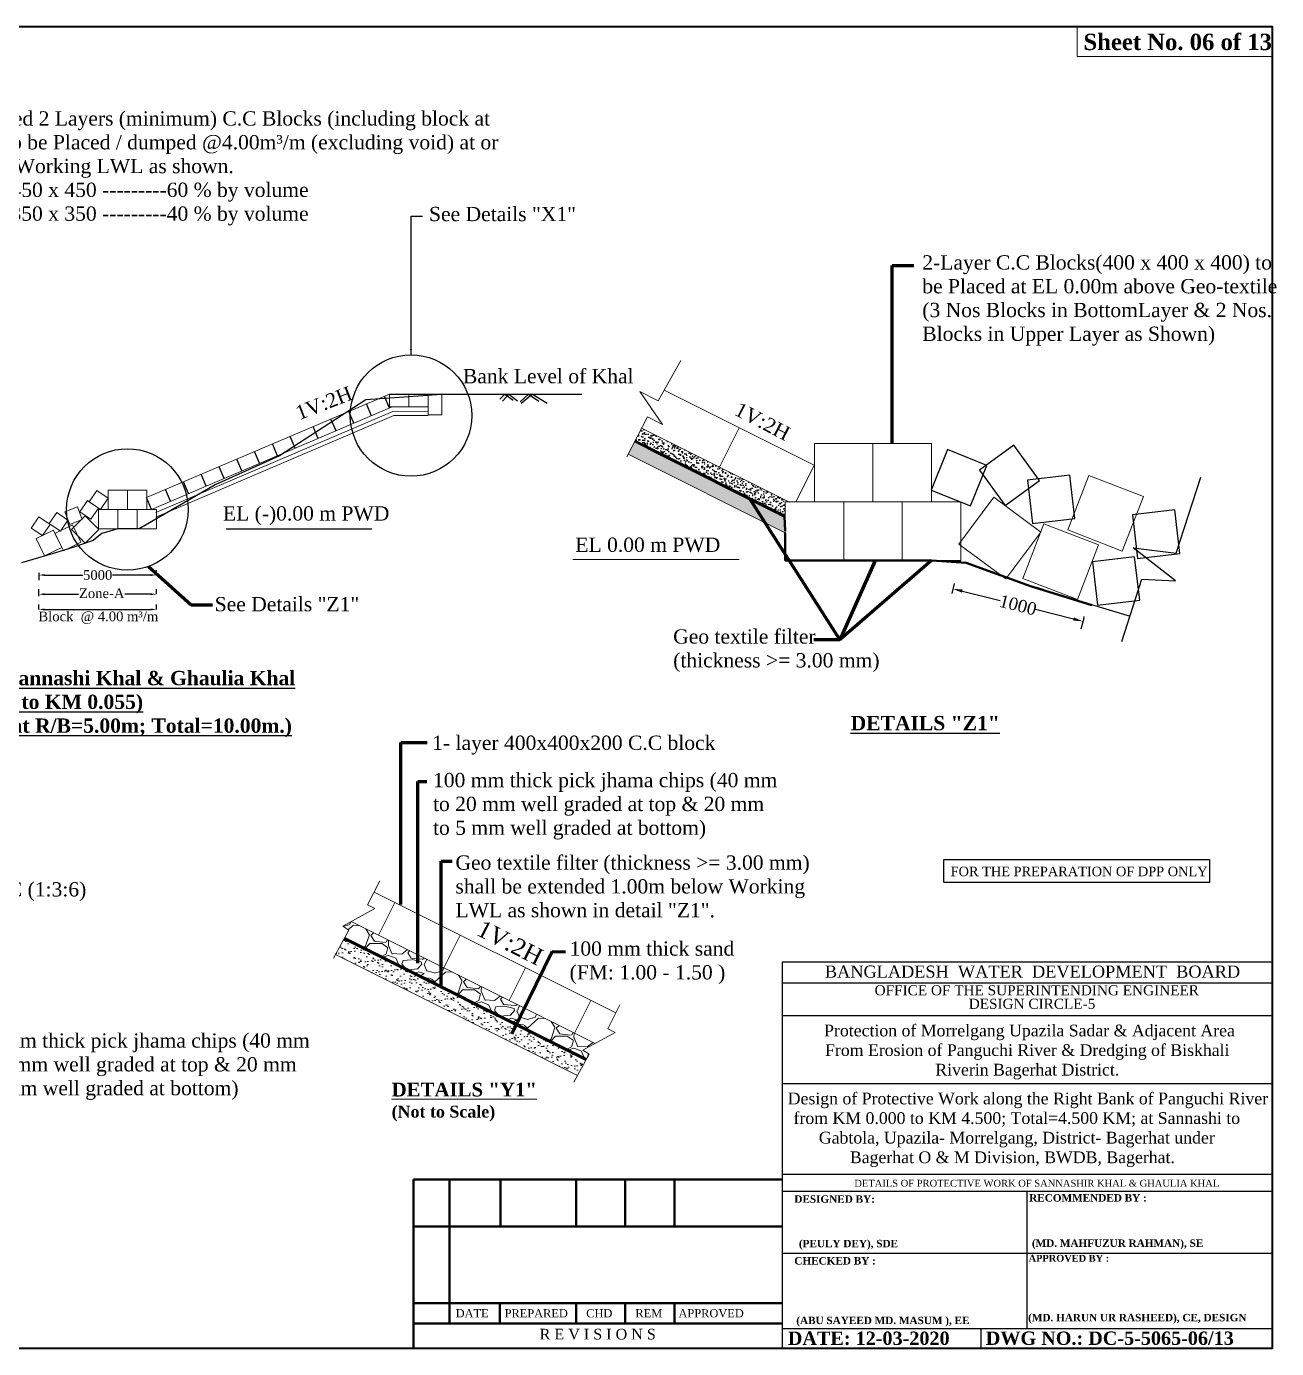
# Model space of a CAD drawing. Header units: metres. Extents: x -1354 to 3686, y -9962 to -7697.
# Drawn here: x 318 to 408.4, y -9014.4 to -8918.9 of the extents above; entities that cross this region are included whole.
import ezdxf
from ezdxf.enums import TextEntityAlignment as Align

# ---------------------------------------------------------------- set-up
doc = ezdxf.new("R2010")
doc.units = ezdxf.units.M
doc.layers.add('Layer1', color=7, linetype='Continuous', lineweight=13)
doc.layers.add('LINE', color=7, linetype='Continuous')
doc.styles.add('Kazi_T_H', font='timesbd.ttf')
doc.styles.get("Standard").update_dxf_attribs({"font": 'times.ttf'})
doc.dimstyles.get("Standard").update_dxf_attribs({"dimtxt": 0.5, "dimasz": 0.4075, "dimexe": 0.364, "dimexo": 0.219, "dimgap": 0.09, "dimtad": 0, "dimdec": 0, "dimlfac": 1000, "dimzin": 0, "dimdsep": 46, "dimtxsty": 'Standard', "dimcen": 0.09, "dimadec": 0, "dimazin": 0, "dimtfac": 1, "dimtdec": 0, "dimtofl": 0, "dimtmove": 0, "dimatfit": 3, "dimfxl": 1, "dimtolj": 1, "dimtzin": 0, "dimarcsym": 0})

# ---------------------------------------------------------------- blocks, each defined once
blk = doc.blocks.new('*D148')
at = {"color": 7, "ltscale": 0.18}
for p, q in [((385.055, -8959.131), (384.872, -8959.863)), ((385.639, -8959.68), (388.384, -8960.368)), ((393.684, -8961.697), (390.939, -8961.009)), ((394.416, -8961.655), (394.452, -8961.514))]:
    blk.add_line(p, q, dxfattribs=at)
at = {"color": 7, "lineweight": -3, "ltscale": 0.18}
for points in [[(385.667, -8959.567), (385.611, -8959.794), (384.96, -8959.51)], [(393.712, -8961.584), (393.656, -8961.81), (394.363, -8961.867)]]:
    blk.add_solid(points, dxfattribs=at)
at = {"layer": 'Defpoints', "color": 0, "lineweight": -3, "ltscale": 0.18}
for p in [(385.108, -8958.919), (394.363, -8961.867), (394.363, -8961.867)]:
    blk.add_point(p, dxfattribs=at)
at = {"color": 7, "lineweight": 30, "ltscale": 0.18, "insert": (389.662, -8960.689), "char_height": 0.9, "attachment_point": 5, "rotation": 345.92917}
blk.add_mtext('\\A1;1000', dxfattribs=at)
blk = doc.blocks.new('*D149')
at = {"color": 0, "lineweight": -2, "ltscale": 0.5}
for p, q in [((318.877, -8960.056), (318.877, -8959.542)), ((319.285, -8959.906), (321.733, -8959.906)), ((326.969, -8959.906), (325.102, -8959.906)), ((327.377, -8959.906), (327.377, -8959.542))]:
    blk.add_line(p, q, dxfattribs=at)
at = {"color": 0, "linetype": 'Continuous', "lineweight": -3, "ltscale": 0.5}
for points in [[(319.285, -8959.838), (319.285, -8959.974), (318.877, -8959.906)], [(326.969, -8959.838), (326.969, -8959.974), (327.377, -8959.906)]]:
    blk.add_solid(points, dxfattribs=at)
at = {"layer": 'Defpoints', "color": 0, "linetype": 'Continuous', "lineweight": -3, "ltscale": 0.5}
for p in [(327.377, -8959.906), (327.377, -8959.906), (318.877, -8960.49)]:
    blk.add_point(p, dxfattribs=at)
at = {"color": 0, "linetype": 'Continuous', "lineweight": -3, "ltscale": 0.5, "insert": (323.418, -8959.839), "char_height": 0.7, "attachment_point": 5}
blk.add_mtext('\\A1;Zone-A', dxfattribs=at)
blk = doc.blocks.new('*D150')
at = {"color": 0, "lineweight": -2, "ltscale": 0.5}
for p, q in [((318.877, -8958.369), (318.877, -8958.883)), ((327.377, -8958.519), (327.377, -8958.155)), ((319.285, -8958.519), (322.047, -8958.519)), ((326.969, -8958.519), (324.208, -8958.519))]:
    blk.add_line(p, q, dxfattribs=at)
at = {"color": 0, "linetype": 'Continuous', "lineweight": -3, "ltscale": 0.5}
for points in [[(319.285, -8958.451), (319.285, -8958.587), (318.877, -8958.519)], [(326.969, -8958.451), (326.969, -8958.587), (327.377, -8958.519)]]:
    blk.add_solid(points, dxfattribs=at)
at = {"layer": 'Defpoints', "color": 0, "linetype": 'Continuous', "lineweight": -3, "ltscale": 0.5}
for p in [(318.877, -8957.852), (327.377, -8958.519), (327.377, -8958.519)]:
    blk.add_point(p, dxfattribs=at)
at = {"color": 0, "linetype": 'Continuous', "lineweight": -3, "ltscale": 0.5, "insert": (323.127, -8958.519), "char_height": 0.7, "attachment_point": 5}
blk.add_mtext('\\A1;5000', dxfattribs=at)
blk = doc.blocks.new('*D151')
at = {"color": 0, "lineweight": -2, "ltscale": 0.5}
for p, q in [((318.877, -8961.009), (318.877, -8960.645)), ((319.285, -8961.009), (326.969, -8961.009)), ((327.377, -8961.009), (327.377, -8960.645))]:
    blk.add_line(p, q, dxfattribs=at)
at = {"color": 0, "linetype": 'Continuous', "lineweight": -3, "ltscale": 0.5}
for points in [[(319.285, -8960.941), (319.285, -8961.077), (318.877, -8961.009)], [(326.969, -8960.941), (326.969, -8961.077), (327.377, -8961.009)]]:
    blk.add_solid(points, dxfattribs=at)
at = {"layer": 'Defpoints', "color": 0, "linetype": 'Continuous', "lineweight": -3, "ltscale": 0.5}
for p in [(318.877, -8961.09), (327.377, -8961.009), (327.377, -8961.009)]:
    blk.add_point(p, dxfattribs=at)
at = {"color": 0, "linetype": 'Continuous', "lineweight": -3, "ltscale": 0.5, "insert": (323.177, -8961.608), "char_height": 0.7, "attachment_point": 5}
blk.add_mtext('\\A1;Block  @ 4.00 m³/m', dxfattribs=at)

msp = doc.modelspace()

# ---------------------------------------------------------------- hatches: boundary and pattern name
at = {"linetype": 'Continuous', "lineweight": 25, "ltscale": 0.5}
h = msp.add_hatch(dxfattribs=at)
h.set_pattern_fill('AR-CONC', scale=0.003456, angle=135, style=0)
h.set_pattern_definition([(185, (318.91137, -8892.5609), (-0.4062645, 0.484167), [0.065837, -0.724205]), (130, (318.9114, -8892.5609), (-0.3807717, -0.553022), [0.0526694, -0.579364]), (235.451, (318.8775, -8892.52053), (-0.7870357, -0.068851), [0.0559526, -0.615479]), (181.1842, (318.7872, -8892.685), (-0.559711, 0.765194), [0.098755, -1.086307]), (231.6356, (318.7406, -8892.6213), (-1.184808, -0.02449), [0.083929, -0.923219]), (126.184, (318.7872, -8892.685), (-1.184808, -0.024488), [0.079004, -0.869046]), (156, (318.7562, -8892.5919), (-0.120598, 0.620423), [0.065837, -0.724205]), (101, (318.7562, -8892.5919), (-0.601141, -0.299082), [0.0526694, -0.579364]), (206.4514, (318.74614, -8892.5402), (-0.721739, 0.321339), [0.0559526, -0.615479]), (172.5, (318.91137, -8892.56088), (-0.2141801, -0.1990845), [0, -0.5723412, 0, -0.5881421, 0, -0.5815584]), (142.5, (318.91137, -8892.56088), (-0.4081087, -0.0815261), [0, -0.3353288, 0, -0.5591739, 0, -0.2216506]), (102.5, (319.0498, -8892.6993), (-0.3173513, 0.3453507), [0, -0.219456, 0, -0.6847027, 0, -0.9085478]), (92.5, (319.11186, -8892.76137), (-0.4241286, 0.299856), [0, -0.2852928, 0, -0.4547128, 0, -0.6452006])])
h.paths.add_polyline_path([(362.446401, -8947.9046), (361.957995, -8948.842898), (372.80272, -8954.265261), (372.80272, -8953.8629), (372.80272, -8953.254841), (373.146603, -8953.254841)])
h = msp.add_hatch(dxfattribs=at)
h.set_pattern_fill('AR-SAND', scale=0.005875, angle=135, style=0)
h.set_pattern_definition([(172.5, (318.91137, -8892.56088), (-0.1966744, -0.2099687), [0, -0.2268297, 0, -0.25369114, 0, -0.2424989]), (142.5, (318.91137, -8892.56088), (-0.484547, -0.1110477), [0, -0.12236867, 0, -0.2044452, 0, -0.0783458]), (102.5, (319.04116, -8892.69067), (-0.32920644, 0.3280123), [0, -0.07461504, 0, -0.26861414, 0, -0.3506907]), (92.5, (319.04116, -8892.69067), (-0.409825, 0.2245978), [0, -0.0373075, 0, -0.1760915, 0, -0.2014606])])
h.paths.add_polyline_path([(361.957995, -8948.842898), (361.469647, -8949.781086), (372.794306, -8955.443415), (372.794306, -8954.261054)])
at = {"linetype": 'ByBlock', "lineweight": 13, "ltscale": 0.5}
h = msp.add_hatch(dxfattribs=at)
h.set_pattern_fill('GRAVEL', color=256, scale=0.132, style=0)
h.set_pattern_definition([(228.0128, (504.1175, -8919.62833), (-26.8224228, -30.17523708), [0.45107, -44.65626]), (184.9697, (503.81575, -8919.9636), (40.23366508, 3.35277634), [0.774055, -76.63128]), (132.5104, (503.0446, -8920.03066), (33.5279756, -36.88083603), [0.545796, -54.033804]), (267.2737, (501.73702, -8920.86886), (3.35278544, 67.05597842), [0.704887, -69.78365]), (292.8337, (501.70349, -8921.57295), (-16.7640476, 40.23362288), [0.691197, -68.428536]), (357.2737, (501.97171, -8922.20998), (-67.05597842, 3.35278544), [0.704887, -69.78365]), (37.6942, (502.6758, -8922.24351), (-43.58642754, -33.52797011), [0.932176, -92.28529]), (72.2553, (503.41342, -8921.67353), (23.46964695, 73.76162139), [0.88007, -87.126996]), (121.4296, (503.68164, -8920.83533), (-26.82240691, 43.58634873), [0.707273, -70.02006]), (175.2364, (503.31283, -8920.23183), (36.88077103, -3.35276853), [0.80746, -39.56555]), (222.3974, (502.50816, -8920.16477), (-40.23360121, -36.88075202), [1.044223, -103.378176]), (138.8141, (505.0563, -8920.9024), (-23.46958505, 20.11676906), [0.356407, -35.28439]), (171.4692, (504.78807, -8920.6677), (43.58633347, -6.7056169), [0.67806, -67.12807]), (225, (504.1175, -8920.567), (-7e-16, -3.352798), [0.474156, -4.267415]), (203.1986, (503.8828, -8920.16477), (16.7640565, 6.7056294), [0.25534, -25.27879]), (291.8014, (503.6481, -8920.26536), (-3.3528024, 10.0584065), [0.361107, -17.694336]), (30.9638, (503.7822, -8920.60064), (10.0583894, 6.7056052), [0.5865, -18.963516]), (161.5651, (504.2851, -8920.2989), (6.705603, -3.352795), [0.4241, -10.17839]), (16.3895, (501.70349, -8920.26536), (33.5280185, 10.05837908), [0.594116, -58.817616]), (70.3462, (502.27347, -8920.09772), (-13.41116263, -36.88074784), [0.49843, -49.344504]), (293.1986, (504.28515, -8919.62833), (-6.7056294, 16.7640565), [0.51068, -25.023504]), (343.6105, (504.48631, -8920.09772), (-33.5280185, 10.05837908), [0.594116, -58.817616]), (339.444, (501.7035, -8922.3441), (-16.7640208, 6.7055919), [0.572926, -28.073364]), (294.7751, (502.23994, -8922.54526), (-16.76396093, 36.88078287), [0.480047, -47.52475]), (66.8014, (504.31867, -8922.98113), (6.7056294, 16.7640565), [0.51068, -25.023504]), (17.354, (504.51984, -8922.51173), (-43.58640235, -13.41117977), [0.562034, -55.64117]), (69.444, (502.6758, -8922.98113), (-6.7055919, -16.7640208), [0.286464, -28.359936]), (101.3099, (504.1175, -8922.9811), (-3.3527835, 13.411157), [0.17096, -16.92504]), (165.9638, (504.084, -8922.8135), (10.058407, -3.3527942), [0.691197, -13.132746]), (186.009, (503.41342, -8922.64585), (33.52795056, 3.35279217), [0.640552, -63.41465]), (303.6901, (503.7822, -8920.9024), (-3.352801, 6.7055935), [0.48355, -11.60515]), (353.1572, (504.05045, -8921.30473), (56.99762357, -6.70563003), [0.844215, -83.57712]), (60.9454, (504.88865, -8921.4053), (-13.4111688, -23.46954405), [0.34519, -34.17401]), (90, (505.0563, -8921.1036), (-3.3528, 3.3528), [0.20117, -3.15163]), (120.2564, (503.34636, -8922.54526), (13.41117158, -23.46958816), [0.465784, -46.11275]), (48.0128, (503.11167, -8922.14293), (26.8224228, 30.17523708), [0.902145, -44.205216]), (0, (503.7152, -8921.4724), (3.3528, 3.3528), [0.87173, -2.48107]), (325.3048, (504.5869, -8921.47237), (-33.5279419, 23.46960223), [0.530125, -52.482276]), (254.0546, (505.02276, -8921.7741), (-3.3528086, -13.411232), [0.488174, -23.920644]), (207.646, (504.88865, -8922.24351), (-63.70317762, -33.52802109), [0.79483, -78.6885]), (175.4261, (504.18456, -8922.61232), (-43.58641004, 3.35278378), [0.84088, -83.246856]), (175.4261, (504.18456, -8922.61232), (-43.58641004, 3.35278378), [0.84088, -83.246856])])
h.paths.add_polyline_path([(341.462421, -8983.572575), (340.84206, -8983.910524), (341.292588, -8984.201778), (340.962473, -8984.798406), (358.450202, -8993.542271), (358.657091, -8993.168353), (358.206563, -8992.8771), (359.099067, -8992.390898)])
at = {"linetype": 'ByBlock', "lineweight": 18, "ltscale": 0.5}
h = msp.add_hatch(dxfattribs=at)
h.set_pattern_fill('AR-SAND', color=256, scale=0.0132, style=0)
h.set_pattern_definition([(37.5, (501.7035, -8922.9811), (-0.0211204, 0.6460255), [0, -0.5096256, 0, -0.569976, 0, -0.54483]), (7.5, (501.7035, -8922.9811), (0.5933707, 0.946209), [0, -0.2749296, 0, -0.4593336, 0, -0.176022]), (327.5, (501.2911, -8922.9811), (1.04411, 0.001897), [0, -0.16764, 0, -0.603504, 0, -0.787908]), (317.5, (501.2911, -8922.9811), (1.0078945, 0.2942667), [0, -0.08382, 0, -0.3956304, 0, -0.452628])])
h.paths.add_polyline_path([(357.810587, -8994.698268), (358.450202, -8993.542271), (340.962473, -8984.798406), (340.322858, -8985.954403)])

# ---------------------------------------------------------------- linework, layer by layer
at = {"color": 0, "linetype": 'Continuous', "lineweight": -3, "ltscale": 0.5}
for p, q in [((344.221749, -8946.446498), (343.858192, -8945.594109)), ((344.222771, -8945.433338), (348.016999, -8945.435868)), ((348.009947, -8945.435864), (358.13601, -8945.435864)), ((352.553868, -8945.435864), (352.208604, -8945.792923)), ((352.843953, -8945.435864), (352.385165, -8945.940204)), ((352.553868, -8945.435864), (353.162016, -8945.884626)), ((352.843953, -8945.435864), (353.472752, -8945.933148)), ((354.272277, -8945.435864), (353.661839, -8946.001005)), ((354.556019, -8945.435864), (353.750092, -8946.117467)), ((354.272277, -8945.435864), (355.010579, -8945.93685)), ((354.556019, -8945.435864), (355.616846, -8946.08417)), ((341.646818, -8947.544746), (341.280736, -8946.686435)), ((341.646818, -8947.544746), (341.283262, -8946.692357)), ((342.934284, -8946.995622), (342.568201, -8946.137312)), ((342.934284, -8946.995622), (342.570727, -8946.143233)), ((339.071888, -8948.642993), (338.705805, -8947.784683)), ((340.359353, -8948.093869), (339.99327, -8947.235559)), ((340.359353, -8948.093869), (339.995796, -8947.241481)), ((337.414756, -8949.341866), (337.0512, -8948.489477)), ((334.838808, -8950.437727), (334.475251, -8949.585339)), ((336.126274, -8949.888604), (335.762717, -8949.036215)), ((332.263877, -8951.535975), (331.90032, -8950.683586)), ((333.551343, -8950.986851), (333.187786, -8950.134462)), ((329.688946, -8952.634222), (329.325389, -8951.781834)), ((330.976412, -8952.085099), (330.612855, -8951.23271)), ((401.107241, -8956.938779), (402.877295, -8951.43535)), ((328.401481, -8953.183346), (328.037924, -8952.330957)), ((327.021564, -8953.778871), (326.655808, -8952.920421)), ((332.411686, -8955.178551), (342.94339, -8955.178551)), ((401.060127, -8958.946138), (397.987822, -8956.548886)), ((397.987822, -8956.548886), (401.107241, -8956.938779)), ((377.064526, -8957.461583), (385.524814, -8957.461583)), ((397.175176, -8963.327431), (398.616355, -8958.820958)), ((398.616355, -8958.820958), (401.060127, -8958.946138)), ((391.454058, -8959.58298), (397.764802, -8961.483709)), ((394.416329, -8961.654574), (394.203115, -8962.44006)), ((390.326512, -9012.993243), (390.326512, -9003.081302))]:
    msp.add_line(p, q, dxfattribs=at)
at = {"color": 0, "linetype": 'Continuous', "lineweight": 70, "ltscale": 0.5}
msp.add_line((362.931093, -8949.329448), (372.794306, -8954.261054), dxfattribs=at)
at = {"color": 0, "linetype": 'Continuous', "lineweight": 50, "ltscale": 0.5}
msp.add_line((372.834382, -8955.346511), (372.794306, -8954.261054), dxfattribs=at)
at = {"color": 1, "linetype": 'Continuous', "lineweight": -3, "ltscale": 0.5}
for p, q in [((323.426981, -8955.504753), (322.812363, -8956.030973)), ((324.577144, -8955.178551), (323.426981, -8955.504753)), ((321.40754, -8956.513337), (320.068538, -8956.906551)), ((322.812363, -8956.030973), (321.40754, -8956.513337)), ((320.068538, -8956.906551), (317.626541, -8957.623672))]:
    msp.add_line(p, q, dxfattribs=at)
at = {"color": 0, "linetype": 'Continuous', "lineweight": 15, "ltscale": 0.5}
msp.add_line((326.128325, -8955.178551), (324.577396, -8955.178551), dxfattribs=at)
at = {"linetype": 'ByBlock', "lineweight": 13, "ltscale": 0.5}
for p, q in [((360.58858, -8990.184045), (343.110231, -8981.44487)), ((359.099067, -8992.390898), (341.462421, -8983.572575)), ((357.810587, -8994.698268), (340.322858, -8985.954403))]:
    msp.add_line(p, q, dxfattribs=at)
at = {"linetype": 'ByBlock', "lineweight": 18, "ltscale": 0.5}
for p, q in [((343.430122, -8984.556425), (344.610766, -8982.195138)), ((348.152697, -8986.917713), (349.333341, -8984.556425)), ((352.875273, -8989.279001), (354.055917, -8986.917713)), ((357.597848, -8991.640289), (358.778492, -8989.279001))]:
    msp.add_line(p, q, dxfattribs=at)
at = {"linetype": 'ByBlock', "lineweight": 60, "ltscale": 0.5}
msp.add_line((358.450202, -8993.542271), (340.962473, -8984.798406), dxfattribs=at)
at = {"linetype": 'ByBlock', "lineweight": 30, "ltscale": 0.5}
for p in [(408.042405, -8992.343796), (374.75828, -9014.448661)]:
    msp.add_line(p, (408.042405, -9014.448661), dxfattribs=at)
at = {"color": 1, "linetype": 'Continuous', "lineweight": -3, "ltscale": 0.5}
for points in [[(348.009946, -8945.461986), (342.504731, -8945.847351), (336.283931, -8949.890871), (331.618331, -8952.005943)], [(331.618331, -8952.005943), (326.128325, -8955.178551)], [(326.128325, -8955.178551), (324.577396, -8955.178551)]]:
    msp.add_lwpolyline(points, dxfattribs=at)
at = {"color": 0, "linetype": 'Continuous', "lineweight": -3, "ltscale": 0.5}
for points in [[(386.23996, -8953.519008), (387.418144, -8950.586245), (384.56579, -8949.440363), (383.387606, -8952.373126)], [(391.214512, -8951.684903), (389.351009, -8949.132145), (386.86824, -8950.944555), (388.731743, -8953.497314)], [(393.774928, -8954.435596), (393.406683, -8951.29655), (390.353701, -8951.654698), (390.721946, -8954.793745)], [(401.360163, -8956.952084), (400.991918, -8953.813038), (397.938936, -8954.171186), (398.307181, -8957.310233)], [(398.459967, -8960.344665), (398.091722, -8957.205618), (395.038739, -8957.563767), (395.406984, -8960.702814)], [(384.312144, -8979.098243), (403.509966, -8979.098243), (403.509966, -8980.754814), (384.312144, -8980.754814)]]:
    msp.add_lwpolyline(points, close=True, dxfattribs=at)
msp.add_lwpolyline([(379.210066, -8957.461583), (379.886121, -8957.461583), (383.409742, -8957.461583), (385.915155, -8957.633335), (388.23848, -8958.472898), (390.573839, -8959.319244), (392.359541, -8959.854285)], dxfattribs=at)
at = {"color": 0, "linetype": 'Continuous', "lineweight": 50, "ltscale": 0.5}
msp.add_lwpolyline([(385.915155, -8957.633335), (390.561806, -8959.312461), (391.467255, -8959.586934)], dxfattribs=at)
at = {"linetype": 'ByBlock', "lineweight": 18, "ltscale": 0.5}
for points in [[(340.179316, -8986.213831), (341.292588, -8984.201778), (340.84206, -8983.910524), (343.174711, -8982.639784), (342.644554, -8982.375035), (343.519323, -8980.627731)], [(357.54382, -8995.180406), (358.657091, -8993.168353), (358.206563, -8992.8771), (360.539215, -8991.60636), (360.009058, -8991.34161), (360.883826, -8989.594307)]]:
    msp.add_lwpolyline(points, dxfattribs=at)
at = {"color": 7, "lineweight": 30, "ltscale": 0.18}
for centre in [(345.781248, -8946.983289), (325.277236, -8953.778871)]:
    msp.add_circle(centre, 4.391362, dxfattribs=at)
at = {"layer": 'Layer1', "color": 7, "lineweight": 15}
for p, q in [((344.222771, -8945.433338), (326.655807, -8952.920422)), ((344.222771, -8946.366458), (344.222771, -8945.433338)), ((345.622451, -8946.366458), (345.622451, -8945.433338)), ((347.022131, -8946.371707), (347.022131, -8945.438587)), ((347.022131, -8946.988538), (347.022131, -8945.443836)), ((348.009878, -8946.938715), (348.009947, -8945.435864)), ((344.413327, -8946.366458), (327.021564, -8953.778871)), ((344.46762, -8946.681431), (327.333091, -8953.984209)), ((344.540365, -8946.988538), (327.333091, -8954.322321)), ((344.222771, -8946.366458), (347.022131, -8946.366458)), ((344.222771, -8946.366458), (347.022131, -8946.366458)), ((344.46762, -8946.681431), (347.022131, -8946.677498)), ((344.540365, -8946.988538), (347.022131, -8946.988538)), ((344.540365, -8946.988538), (347.022131, -8946.988538)), ((347.022131, -8946.938715), (348.009878, -8946.938715))]:
    msp.add_line(p, q, dxfattribs=at)
at = {"layer": 'LINE', "color": 7, "lineweight": 13, "ltscale": 0.5}
for p, q in [((374.938622, -8950.578251), (364.084777, -8945.151187)), ((373.146603, -8953.254841), (362.446401, -8947.9046)), ((368.081161, -8950.725797), (369.5117, -8947.864719)), ((372.834382, -8955.463453), (361.469647, -8949.781086)), ((373.600327, -8953.254841), (374.938622, -8950.578251)), ((385.524814, -8953.231439), (385.524814, -8957.461583)), ((385.524814, -8957.461583), (385.524814, -8953.231439)), ((377.064526, -8953.839498), (377.064526, -8957.461583)), ((369.498191, -8957.385678), (357.477156, -8957.385678)), ((381.440382, -8957.461583), (377.210238, -8957.461583)), ((376.77705, -8963.208299), (374.899185, -8963.208299))]:
    msp.add_line(p, q, dxfattribs=at)
at = {"layer": 'LINE', "color": 7, "lineweight": 53, "ltscale": 0.5}
msp.add_line((372.794306, -8954.261054), (361.957995, -8948.842898), dxfattribs=at)
at = {"layer": 'LINE', "color": 0, "linetype": 'ByBlock', "lineweight": 30, "ltscale": 0.5}
for p, q in [((408.042405, -8986.51192), (372.61062, -8986.51192)), ((372.61062, -8986.51192), (372.61062, -9014.448661)), ((408.042405, -8988.033296), (372.61062, -8988.033296)), ((408.042405, -8990.394968), (372.61062, -8990.394968)), ((408.042405, -8995.298373), (372.61062, -8995.298373)), ((408.042405, -9001.856437), (372.61062, -9001.856437)), ((408.042405, -9003.081302), (372.61062, -9003.081302)), ((372.61062, -9007.547767), (408.042405, -9007.547767)), ((372.61062, -9012.993243), (408.042405, -9012.993243)), ((387.009354, -9014.448661), (387.009354, -9012.993243))]:
    msp.add_line(p, q, dxfattribs=at)
at = {"layer": 'LINE', "lineweight": 50, "ltscale": 0.5}
for p, q in [((372.61062, -9002.2297), (345.950624, -9002.2297)), ((345.950624, -9014.420969), (345.950624, -9002.2297)), ((348.568104, -9002.2297), (348.568104, -9012.63578)), ((352.251729, -9002.2297), (352.251729, -9005.632424)), ((357.710134, -9002.2297), (357.710134, -9005.632424)), ((361.266077, -9002.2297), (361.266077, -9005.632424)), ((364.82202, -9002.2297), (364.82202, -9005.632424)), ((372.61062, -9005.632424), (345.950624, -9005.632424)), ((372.61062, -9011.156266), (345.950624, -9011.156266)), ((352.20026, -9011.156266), (352.20026, -9012.63578)), ((357.710134, -9011.156266), (357.710134, -9012.63578)), ((361.266077, -9011.156266), (361.266077, -9012.63578)), ((364.82202, -9011.156266), (364.82202, -9012.63578)), ((372.61062, -9012.63578), (345.950624, -9012.63578))]:
    msp.add_line(p, q, dxfattribs=at)
at = {"layer": 'LINE', "color": 7, "lineweight": 40, "ltscale": 0.5}
msp.add_lwpolyline([(271.870379, -9014.448661), (271.870379, -8918.850813), (408.042405, -8918.850813), (408.042405, -9014.448661), (271.870379, -9014.448661)], close=True, dxfattribs=at)
at = {"layer": 'LINE', "color": 7, "lineweight": 13, "ltscale": 0.5}
for points in [[(408.042405, -8918.850813), (393.940101, -8918.850813), (393.940101, -8921.020928), (408.042405, -8921.020928)], [(374.949454, -8953.231439), (379.179598, -8953.231439), (379.179598, -8949.001295), (374.949454, -8949.001295)], [(379.179598, -8953.231439), (383.409742, -8953.231439), (383.409742, -8949.001295), (379.179598, -8949.001295)], [(393.259133, -8955.254597), (397.204587, -8956.780215), (398.730204, -8952.83476), (394.78475, -8951.309143)], [(372.834382, -8957.461583), (377.064526, -8957.461583), (377.064526, -8953.231439), (372.834382, -8953.231439)], [(377.064526, -8957.461583), (381.29467, -8957.461583), (381.29467, -8953.231439), (377.064526, -8953.231439)], [(381.29467, -8957.461583), (385.524814, -8957.461583), (385.524814, -8953.231439), (381.29467, -8953.231439)], [(385.395771, -8956.275935), (388.787178, -8958.804271), (391.315513, -8955.412864), (387.924107, -8952.884529)], [(390.015498, -8958.761539), (393.960952, -8960.287156), (395.48657, -8956.341702), (391.541115, -8954.816084)]]:
    msp.add_lwpolyline(points, close=True, dxfattribs=at)
msp.add_lwpolyline([(365.297118, -8943.007106), (363.646808, -8945.925756), (362.334812, -8945.237037), (363.9664, -8947.639194), (362.873105, -8947.08484), (361.375505, -8949.961945)], dxfattribs=at)
at = {"layer": 'LINE', "color": 0, "linetype": 'ByBlock', "lineweight": 15, "ltscale": 0.5}
for points in [[(323.326885, -8953.772323), (322.517585, -8953.220061), (323.069848, -8952.41076), (323.879148, -8952.963023), (323.326885, -8953.772323)], [(325.277236, -8953.778871), (323.877556, -8953.778871), (323.877556, -8952.379191), (325.277236, -8952.379191), (325.277236, -8953.778871)], [(326.676916, -8953.778871), (325.277236, -8953.778871), (325.277236, -8952.379191), (326.676916, -8952.379191), (326.676916, -8953.778871)], [(321.103263, -8954.852899), (320.746066, -8953.940555), (321.65841, -8953.583358), (322.015607, -8954.495703), (321.103263, -8954.852899)], [(322.637737, -8954.488214), (321.828436, -8953.935951), (322.380699, -8953.12665), (323.19, -8953.678913), (322.637737, -8954.488214)], [(319.139816, -8955.669563), (318.330516, -8955.1173), (318.882779, -8954.308), (319.692079, -8954.860263), (319.139816, -8955.669563)], [(320.430301, -8955.355067), (319.621001, -8954.802804), (320.173264, -8953.993504), (320.982564, -8954.545767), (320.430301, -8955.355067)], [(322.216728, -8956.216128), (321.224732, -8955.228683), (322.212178, -8954.236687), (323.204173, -8955.224132), (322.216728, -8956.216128)], [(324.577144, -8955.178551), (323.177464, -8955.178551), (323.177464, -8953.778871), (324.577144, -8953.778871), (324.577144, -8955.178551)], [(325.977076, -8955.178551), (324.577396, -8955.178551), (324.577396, -8953.778871), (325.977076, -8953.778871), (325.977076, -8955.178551)], [(327.376756, -8955.178551), (325.977076, -8955.178551), (325.977076, -8953.778871), (327.376756, -8953.778871), (327.376756, -8955.178551)], [(320.543472, -8956.520779), (319.287158, -8957.137853), (318.670084, -8955.881539), (319.926398, -8955.264465), (320.543472, -8956.520779)], [(321.913739, -8956.152757), (320.657425, -8956.769831), (320.040352, -8955.513517), (321.296665, -8954.896443), (321.913739, -8956.152757)]]:
    msp.add_lwpolyline(points, dxfattribs=at)
at = {"layer": 'LINE', "color": 7, "lineweight": 50, "ltscale": 0.5}
msp.add_lwpolyline([(372.834382, -8955.463453), (372.834382, -8957.461583), (383.409742, -8957.461583), (385.915155, -8957.633335), (390.561806, -8959.312461), (394.99965, -8960.698874)], dxfattribs=at)
at = {"layer": 'LINE', "color": 7, "lineweight": 18, "ltscale": 0.5, "extrusion": (0, 0, -1)}
msp.add_ellipse((386.885032, -8952.239058), major_axis=(-2.910642, -0.098952), ratio=0.379800122, start_param=5.211519734, end_param=5.265971869, dxfattribs=at)

# ---------------------------------------------------------------- texts
at = {"color": 7, "lineweight": 30, "ltscale": 0.18, "width": 50.86352427, "attachment_point": 1}
for s, insert, char_height in [('{\\fTimes New Roman|b1|i0|c0|p18;\\LTypical Section of Protection Work of Sannashi Khal & Ghaulia Khal\\l\\P              \\L(Limit of Work from KM 0.000 to KM 0.055)\\l\\P\\L(Total Length of Work: at L/B=5.00m, at R/B=5.00m; Total=10.00m.)}', (290.90929, -8965.44951), 1.031933433), ('{\\fTimes New Roman|b1|i0|c0|p18;\\LDETAILS "Z1"}', (377.565229, -8968.708876), 1.03193343)]:
    msp.add_mtext(s, dxfattribs=dict(at, insert=insert, char_height=char_height))
at = {"layer": 'LINE', "color": 7, "lineweight": 13, "ltscale": 0.5}
msp.add_text('1V:2H ', height=1.225125, rotation=332.99359933, dxfattribs=at).set_placement((350.424832, -8984.504404))
at = {"layer": 'LINE', "color": 0, "linetype": 'ByBlock', "lineweight": 30, "ltscale": 0.5}
for s, height, p in [('BANGLADESH  WATER  DEVELOPMENT  BOARD', 0.87471451, (390.713399, -8987.630141)), ('OFFICE OF THE SUPERINTENDING ENGINEER', 0.72956831, (391.020916, -8988.90595)), ('DESIGN CIRCLE-5', 0.72956831, (390.676098, -8989.883739)), ('DETAILS OF PROTECTIVE WORK OF SANNASHIR KHAL & GHAULIA KHAL', 0.50261153, (391.020421, -9002.747412))]:
    msp.add_text(s, height=height, dxfattribs=at).set_placement(p, align=Align.CENTER)
at = {"layer": 'LINE', "color": 0, "linetype": 'ByBlock', "lineweight": 30, "ltscale": 0.5, "style": 'Kazi_T_H'}
for s, height, p in [('DESIGNED BY:', 0.53597578, (373.492444, -9003.908199)), ('RECOMMENDED BY :', 0.53597578, (390.473113, -9003.819753)), ('(PEULY DEY), SDE', 0.53597578, (373.819966, -9007.124464)), ('(MD. MAHFUZUR RAHMAN), SE', 0.53597578, (390.667738, -9007.096188)), ('CHECKED BY :', 0.53597578, (373.492444, -9008.374664)), ('(MD. HARUN UR RASHEED), CE, DESIGN', 0.53597578, (390.3967, -9012.477634)), ('(ABU SAYEED MD. MASUM ), EE', 0.53597578, (373.63395, -9012.681805)), ('DATE: 12-03-2020', 0.9647564, (373.023065, -9014.186896)), ('DWG NO.: DC-5-5065-06/13', 0.9647564, (387.333901, -9014.181012))]:
    msp.add_text(s, height=height, dxfattribs=at).set_placement(p)
at = {"layer": 'LINE', "color": 0, "linetype": 'ByBlock', "lineweight": -3, "ltscale": 0.5, "style": 'Kazi_T_H'}
msp.add_text('APPROVED BY :', height=0.49524832, dxfattribs=at).set_placement((390.433525, -9008.168769))
at = {"layer": 'LINE', "lineweight": 50, "ltscale": 0.5}
for s, p in [('DATE', (349.009662, -9012.191926)), ('PREPARED', (352.547632, -9012.191926)), ('CHD', (358.449891, -9012.191926)), ('REM', (362.005834, -9012.191926)), ('APPROVED', (365.117923, -9012.191926))]:
    msp.add_text(s, height=0.5918059, dxfattribs=at).set_placement(p)
msp.add_text('R E V I S I O N S', height=0.7700819, dxfattribs=at).set_placement((359.280622, -9013.790903), align=Align.CENTER)
at = {"layer": 'LINE', "color": 7, "lineweight": 13, "ltscale": 0.5, "attachment_point": 1}
for s, insert, char_height, width in [('{\\fTimes New Roman|b1|i0|c0|p18;Sheet No. 06 of 13}', (394.399237, -8919.377796), 1.18072354, 14.59635063), ('Assorted 2 Layers (minimum) C.C Blocks (including block at Key) to be Placed / dumped @4.00{\\C0;m³/m} (excluding void) at or below Working LWL as shown. \\P450 x 450 x 450 ---------60 % by volume\\P350 x 350 x 350 ---------40 % by volume', (312.926666, -8924.986253), 1.031933433, 39.65808448), ('See Details "X1"', (347.083784, -8931.89703), 1.03193343, 39.65808448), ('2-Layer C.C Blocks(400 x 400 x 400) to \\Pbe Placed at EL 0.00m above Geo-textile\\P(3 Nos Blocks in BottomLayer & 2 Nos. \\PBlocks in Upper Layer as Shown)', (382.744466, -8935.396194), 1.03193343, 39.65808448), ('Bank Level of Khal', (349.535303, -8943.62023), 1.03193343, 39.65808448), ('EL (-)0.00 m PWD', (332.181866, -8953.54706), 1.03193343, 39.65808448), ('EL 0.00 m PWD', (357.66253, -8955.80999), 1.03193343, 39.65808448), ('See Details "Z1"', (331.587697, -8960.106626), 1.03193343, 39.65808448), ('Geo textile filter \\P(thickness >= 3.00 mm)', (364.734489, -8962.445146), 1.03193343, 39.65808448), ('1- layer 400x400x200 C.C block', (347.31389, -8970.1287), 1.03193343, 39.65808448), ('100 mm thick pick jhama chips (40 mm\\Pto 20 mm well graded at top & 20 mm \\Pto 5 mm well graded at bottom) ', (347.372651, -8972.829615), 1.03193343, 39.65808448), ('Geo textile filter (thickness >= 3.00 mm)\\Pshall be extended 1.00m below Working\\PLWL as shown in detail "Z1".', (348.994535, -8978.792074), 1.03193343, 39.65808448), ('\\pi-2.177,l2.177;Cast in situ C.C (1:3:6)', (307.799443, -8980.727487), 1.03193343, 39.65808448), ('100 mm thick sand \\P(FM: 1.00 - 1.50 )', (357.244494, -8985.008532), 1.03193343, 39.65808448), ('100 mm thick pick jhama chips (40 mm\\Pto 20 mm well graded at top & 20 mm \\Pto 5 mm well graded at bottom) ', (313.57338, -8991.658745), 1.03193343, 39.65808448), ('{\\fTimes New Roman|b1|i0|c0|p18;\\H1.432x;\\LDETAILS "Y1"\\P\\H0.8606x;\\l(Not to Scale)}', (344.380221, -8995.225195), 0.69625326, 10.94491599)]:
    msp.add_mtext(s, dxfattribs=dict(at, insert=insert, char_height=char_height, width=width))
at = {"layer": 'LINE', "color": 7, "lineweight": 13, "ltscale": 0.5, "char_height": 1.0319334, "width": 39.65808448, "attachment_point": 1}
for insert, rotation in [((337.31808, -8946.370603), 21.29657458), ((369.547035, -8945.970794), 332.53986094)]:
    msp.add_mtext('1V:2H', dxfattribs=dict(at, insert=insert, rotation=rotation))
at = {"layer": 'LINE', "color": 0, "linetype": 'ByBlock', "lineweight": 30, "ltscale": 0.5, "insert": (384.79373, -8979.606683), "char_height": 0.68631446, "width": 67.13921254, "attachment_point": 1}
msp.add_mtext('\\pi-812,l812,t405.9,812;FOR THE PREPARATION OF DPP ONLY', dxfattribs=at)
at = {"layer": 'LINE', "color": 0, "linetype": 'ByBlock', "lineweight": -3, "ltscale": 0.5, "char_height": 0.85, "attachment_point": 2}
for s, insert, width in [('{\\fTimes New Roman|b1|i0|c0|p18; }Protection of Morrelgang Upazila Sadar & Adjacent Area From Erosion of Panguchi River & Dredging of Biskhali Riverin Bagerhat District.', (390.334315, -8991.025637), 30.66594224), ('       Design of Protective Work along the Right Bank of Panguchi River    \\P  from KM 0.000 to KM 4.500; Total=4.500 KM; at Sannashi to \\P  Gabtola, Upazila- Morrelgang, District- Bagerhat under \\PBagerhat O & M Division, BWDB, Bagerhat.', (389.256466, -8995.941761), 36.13792675)]:
    msp.add_mtext(s, dxfattribs=dict(at, insert=insert, width=width))

# ---------------------------------------------------------------- dimensions: what is measured, and where the dimension line sits
at = {"color": 0, "linetype": 'Continuous', "lineweight": -3, "ltscale": 0.5}
dim = msp.add_linear_dim(base=(327.376756, -8958.518594), p1=(318.877464, -8957.852204), p2=(327.376756, -8958.518594), text='5000', dimstyle='Standard', override={"dimtxt": 0.7, "dimtmove": 2, "dimfxl": 0.15, "dimfxlon": 1}, dxfattribs=at)
dim.commit()
dim.dimension.update_dxf_attribs({"geometry": '*D150', "text_midpoint": (323.12711, -8958.518594)})
for base, p1, p2, text, picture, middle in [((327.376756, -8961.009), (318.877464, -8961.089768), (327.376756, -8961.009), 'Block  @ 4.00 m³/m', '*D151', (323.177464, -8961.608117)), ((327.376756, -8959.905673), (318.877464, -8960.490472), (327.376756, -8959.905673), 'Zone-A', '*D149', (323.417634, -8959.839055))]:
    dim = msp.add_linear_dim(base=base, p1=p1, p2=p2, text=text, dimstyle='Standard', override={"dimtxt": 0.7, "dimtmove": 2, "dimfxl": 0.15, "dimfxlon": 1}, dxfattribs=at)
    dim.commit()
    dim.dimension.update_dxf_attribs({"geometry": picture, "text_midpoint": middle, "dimtype": 160})
at = {"color": 7, "lineweight": 30, "ltscale": 0.18}
dim = msp.add_linear_dim(base=(394.363086, -8961.867003), p1=(385.108333, -8958.918932), p2=(394.363086, -8961.867003), angle=345.92916918, text='1000', dimstyle='Standard', override={"dimtxt": 0.9, "dimasz": 0.7, "dimclrd": 7, "dimclre": 7, "dimclrt": 7, "dimlwd": 65535, "dimlwe": 65535}, dxfattribs=at)
dim.commit()
dim.dimension.update_dxf_attribs({"geometry": '*D148', "text_midpoint": (389.661607, -8960.688617)})

# ---------------------------------------------------------------- leaders
at = {"color": 0, "linetype": 'Continuous', "lineweight": -3, "ltscale": 0.5}
msp.add_leader([(345.781248, -8942.591927), (345.781248, -8932.557214), (346.610924, -8932.557214)], dimstyle='Standard', override={"dimgap": 0.09, "dimtad": 0, "dimfxl": 0.15, "dimfxlon": 1}, dxfattribs=at)
at = {"layer": 'LINE', "color": 7, "lineweight": 13, "ltscale": 0.5}
for points in [[(380.563322, -8948.981967), (380.563322, -8936.125473), (382.133703, -8936.125473)], [(370.246571, -8952.987186), (376.77705, -8963.208299)], [(383.409742, -8957.461583), (376.77705, -8963.208299), (374.899185, -8963.208299)], [(379.32531, -8957.461583), (376.77705, -8963.208299)], [(326.797767, -8957.898585), (329.893189, -8960.674617), (331.418473, -8960.674617)], [(345.04357, -8982.336757), (345.04357, -8970.630666), (346.952091, -8970.630666)], [(346.265316, -8986.580454), (346.265316, -8973.434863), (346.93501, -8973.434863)], [(347.960383, -8988.287672), (347.960383, -8979.211734), (348.757766, -8979.211734)], [(353.078513, -8991.693172), (355.996216, -8985.736766), (356.960255, -8985.767029)]]:
    msp.add_leader(points, dimstyle='Standard', override={"dimtxt": 0.9, "dimasz": 0.7, "dimclrd": 7, "dimclre": 7, "dimclrt": 7, "dimlwd": 65535, "dimlwe": 65535}, dxfattribs=at)

doc.saveas('drawing.dxf')
